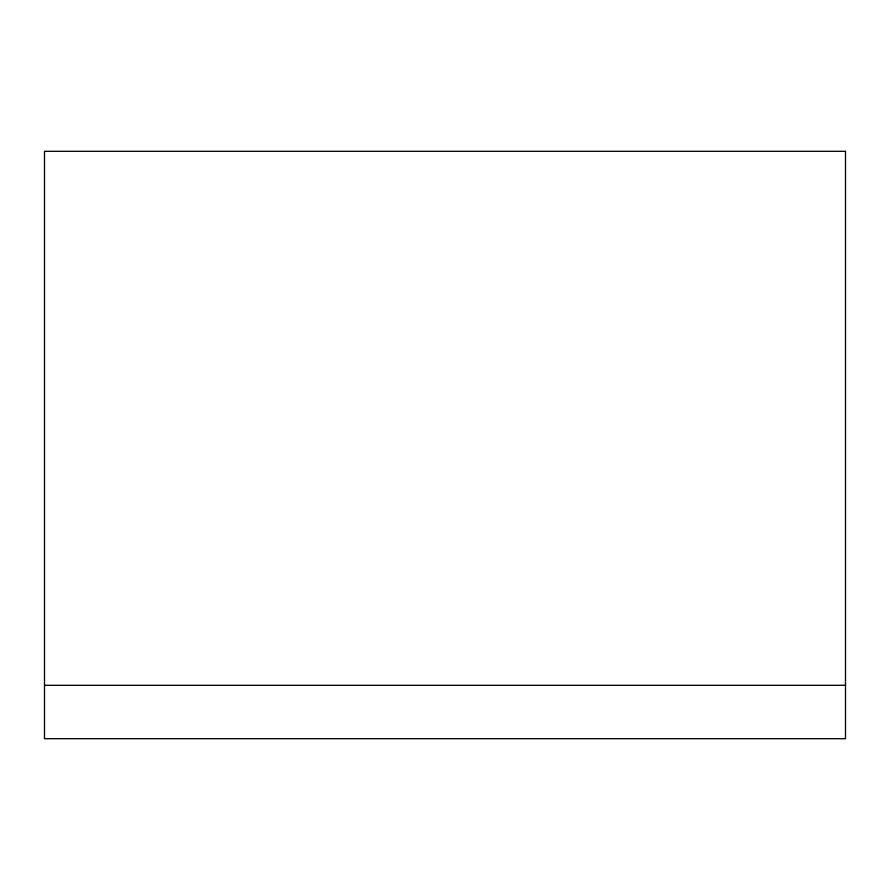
<?xml version="1.0" encoding="UTF-8"?>
<svg xmlns="http://www.w3.org/2000/svg" width="890" height="890" viewBox="0 0 890 890"><rect width="100%" height="100%" fill="white"/><g stroke="black" fill="none" stroke-linecap="round" stroke-linejoin="round"><path stroke-width="1.33" d="M44.5 685.3L845.5 685.3M845.5 151.3L44.5 151.3L44.5 738.7L845.5 738.7L845.5 151.3"/></g></svg>
